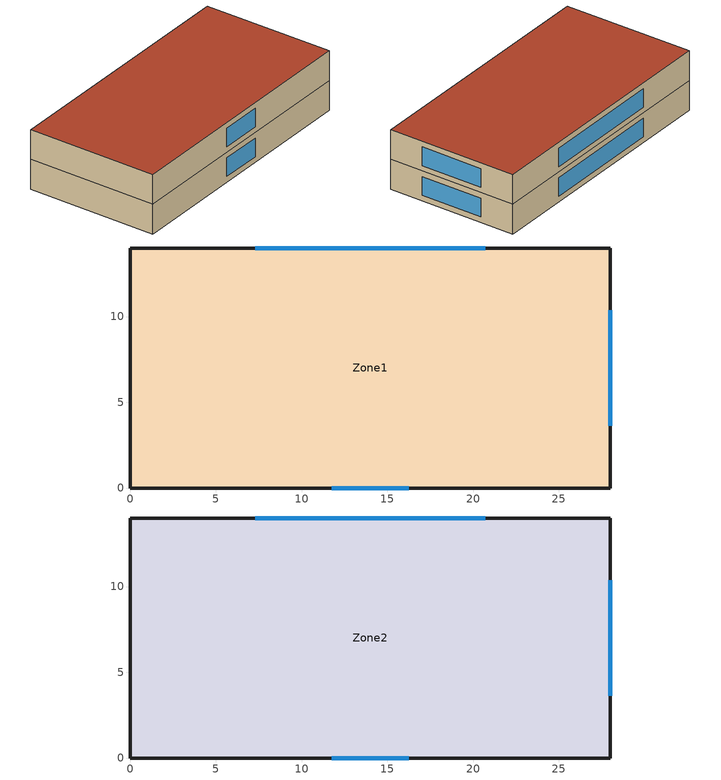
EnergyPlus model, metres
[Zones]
Zone1
 floor ground (Slab_Cons): 28,0 0,0 0,14 28,14 z0
 wall outside (ExtWall_LW): 0,0 28,0 28,14 0,14 0,0 z0:3.2
 window (Win_Cons): 16.24,0 11.76,0 / 28,3.64 28,10.36 / 20.72,14 7.28,14 z0.6:2.6
 ceiling adiabatic (IntFloor_Cons): 0,0 28,0 28,14 0,14 z3.2
Zone2
 floor adiabatic (IntFloor_Cons): 28,0 0,0 0,14 28,14 z3.2
 wall outside (ExtWall_LW): 0,0 28,0 28,14 0,14 0,0 z3.2:6.4
 window (Win_Cons): 16.24,0 11.76,0 / 28,3.64 28,10.36 / 20.72,14 7.28,14 z3.8:5.8
 roof outside (Roof_LW): 0,0 28,0 28,14 0,14 z6.4
[Building]
T3-test-05: 30, Suburbs, 0.04, 0.4, FullExterior, 25, 6
[Material]
MetalSiding: MediumRough, 0.0015, 44.96, 7688.9, 410, 0.9, 0.7, 0.7
MetalDeck: MediumRough, 0.0015, 45.006, 7680, 418.4, 0.9, 0.7, 0.7
Gypsum13: MediumRough, 0.0127, 0.16, 784.9, 830, 0.9, 0.7, 0.7
Concrete100: MediumRough, 0.1, 1.311, 2240, 836.8, 0.9, 0.7, 0.7
Carpet: MediumRough, 0.0127, 0.06, 288, 1380, 0.9, 0.7, 0.7
[Material:NoMass]
InsW: MediumRough, 1.7314, 0.9, 0.7, 0.7
InsR: MediumRough, 4.8629, 0.9, 0.7, 0.7
[Construction]
ExtWall_LW: MetalSiding, InsW, Gypsum13
Roof_LW: MetalSiding, InsR, MetalDeck
Slab_Cons; IntFloor_Cons: Concrete100, Carpet
Win_Cons: Glz
[WindowMaterial:SimpleGlazingSystem]
Glz: 3.4, 0.5, 0.72
[Zone]
Zone1; Zone2: 0, 0, 0, 0, 1, 1, autocalculate, autocalculate
[People]
Zone1_People: Zone1, OCC_SCH, Area/Person, , , 20, 0.3, autocalculate, ACTIVITY_SCH
Zone2_People: Zone2, OCC_SCH, Area/Person, , , 20, 0.3, autocalculate, ACTIVITY_SCH
[Lights]
Zone1_Lights: Zone1, LTG_SCH, Watts/Area, , 7.4, , 0, 0.7, 0.2, 1
Zone2_Lights: Zone2, LTG_SCH, Watts/Area, , 7.4, , 0, 0.7, 0.2, 1
[ElectricEquipment]
Zone1_Equip: Zone1, EQP_SCH, Watts/Area, , 6.6, , 0, 0.3, 0
Zone2_Equip: Zone2, EQP_SCH, Watts/Area, , 6.6, , 0, 0.3, 0
[ZoneInfiltration:DesignFlowRate]
Zone1_Infil: Zone1, ALWAYS_ON, AirChanges/Hour, , , , 0.45, 1, 0, 0, 0
Zone2_Infil: Zone2, ALWAYS_ON, AirChanges/Hour, , , , 0.45, 1, 0, 0, 0
[HVACTemplate:Thermostat]
Tstat1; Tstat2: HTGSETP_SCH, , CLGSETP_SCH
[HVACTemplate:Zone:Unitary]
Zone1: RTU1, Tstat1, autosize, , , Flow/Person, 0.006
Zone2: RTU2, Tstat2, autosize, , , Flow/Person, 0.006
[HVACTemplate:System:Unitary]
RTU1; RTU2: , Zone, autosize, , 0.5, 500, 0.9, 1, SingleSpeedDX, , , autosize, autosize, 3.3, Gas, , , autosize, 0.88, , autosize, autosize, , NoEconomizer
[Schedule:Compact]
ALWAYS_ON: Fraction, Through: 12/31, For: AllDays, Until: 24:00, 1
OCC_SCH: Fraction, Through: 12/31, For: Weekdays SummerDesignDay WinterDesignDay, Until: 08:00, 0, Until: 18:00, 1, Until: 24:00, 0, For: AllOtherDays, Until: 24:00, 0
LTG_SCH: Fraction, Through: 12/31, For: Weekdays SummerDesignDay WinterDesignDay, Until: 08:00, 0.05, Until: 18:00, 0.8, Until: 24:00, 0.05, For: AllOtherDays, Until: 24:00, 0.05
EQP_SCH: Fraction, Through: 12/31, For: Weekdays SummerDesignDay WinterDesignDay, Until: 08:00, 0.35, Until: 18:00, 1, Until: 24:00, 0.35, For: AllOtherDays, Until: 24:00, 0.35
HTGSETP_SCH: Temperature, Through: 12/31, For: Weekdays SummerDesignDay WinterDesignDay, Until: 08:00, 16.5, Until: 18:00, 21.5, Until: 24:00, 16.5, For: AllOtherDays, Until: 24:00, 16.5
CLGSETP_SCH: Temperature, Through: 12/31, For: Weekdays SummerDesignDay WinterDesignDay, Until: 08:00, 29.5, Until: 18:00, 24.5, Until: 24:00, 29.5, For: AllOtherDays, Until: 24:00, 29.5
ACTIVITY_SCH: Any, Through: 12/31, For: AllDays, Until: 24:00, 130
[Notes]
---------- Windows (no west glazing) ----------
